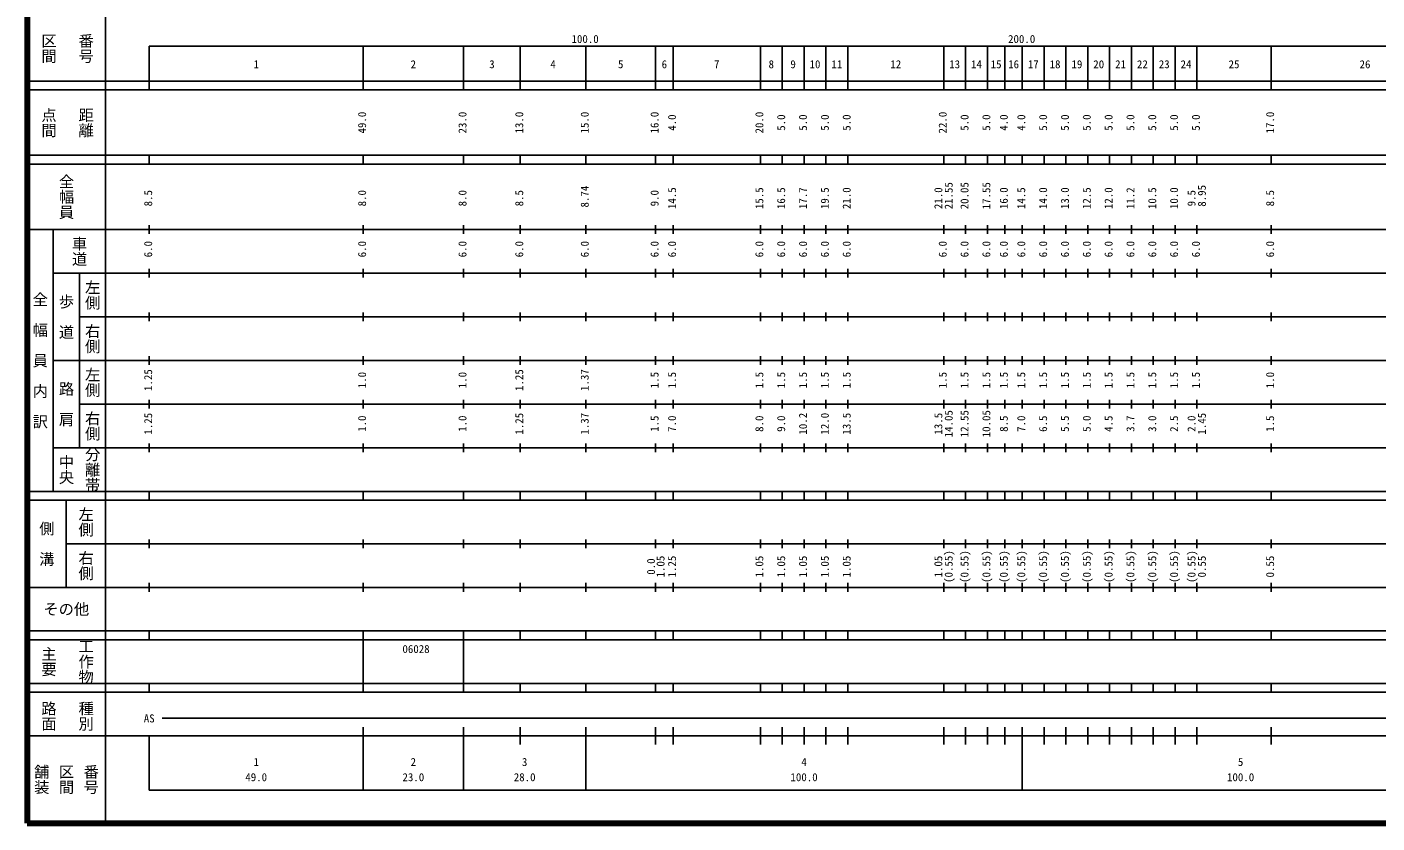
# Model space of a CAD drawing. Units: millimetres on the paper, enlarged 1000 times. Extents: x 40000 to 680000, y 20000 to 380000.
# Drawn here: x 40000 to 349244, y 20000 to 202409 of the extents above; entities that cross this region are included whole.
import ezdxf
from ezdxf.enums import TextEntityAlignment as Align

# ---------------------------------------------------------------- set-up
doc = ezdxf.new("R2010")
doc.units = ezdxf.units.MM
doc.header["$LTSCALE"] = 1000
doc.layers.add('M-TTL', color=2, linetype='Continuous', lineweight=140)
doc.layers.add('M-TTL-BAND', color=7, linetype='Continuous', lineweight=25)
doc.styles.add('@ＭＳ ゴシック', font='')
doc.styles.add('ＭＳ ゴシック', font='')
doc.styles.get('@ＭＳ ゴシック').set_extended_font_data('@MS Gothic')
doc.styles.get('ＭＳ ゴシック').set_extended_font_data('MS Gothic')

msp = doc.modelspace()

# ---------------------------------------------------------------- linework, layer by layer
at = {"layer": 'M-TTL'}
for p, q in [((40000, 380000), (40000, 20000)), ((40000, 20000), (680000, 20000))]:
    msp.add_line(p, q, dxfattribs=at)
at = {"layer": 'M-TTL-BAND'}
for p, q in [((58000, 370000), (58000, 20000)), ((68000, 198000), (579000, 198000)), ((68000, 198000), (68000, 188000)), ((117000, 188000), (117000, 198000)), ((140000, 188000), (140000, 198000)), ((153000, 188000), (153000, 198000)), ((168000, 188000), (168000, 198000)), ((184000, 188000), (184000, 198000)), ((188000, 188000), (188000, 198000)), ((208000, 188000), (208000, 198000)), ((213000, 188000), (213000, 198000)), ((218000, 188000), (218000, 198000)), ((223000, 188000), (223000, 198000)), ((228000, 188000), (228000, 198000)), ((250000, 188000), (250000, 198000)), ((255000, 188000), (255000, 198000)), ((260000, 188000), (260000, 198000)), ((264000, 188000), (264000, 198000)), ((268000, 188000), (268000, 198000)), ((273000, 188000), (273000, 198000)), ((278000, 188000), (278000, 198000)), ((283000, 188000), (283000, 198000)), ((288000, 188000), (288000, 198000)), ((293000, 188000), (293000, 198000)), ((298000, 188000), (298000, 198000)), ((303000, 188000), (303000, 198000)), ((308000, 188000), (308000, 198000)), ((325000, 188000), (325000, 198000)), ((40000, 190000), (579000, 190000)), ((40000, 188000), (579000, 188000)), ((40000, 173000), (579000, 173000)), ((40000, 171000), (579000, 171000)), ((68000, 171000), (68000, 173000)), ((117000, 171000), (117000, 173000)), ((140000, 171000), (140000, 173000)), ((153000, 171000), (153000, 173000)), ((168000, 171000), (168000, 173000)), ((184000, 171000), (184000, 173000)), ((188000, 171000), (188000, 173000)), ((208000, 171000), (208000, 173000)), ((213000, 171000), (213000, 173000)), ((218000, 171000), (218000, 173000)), ((223000, 171000), (223000, 173000)), ((228000, 171000), (228000, 173000)), ((250000, 171000), (250000, 173000)), ((255000, 171000), (255000, 173000)), ((260000, 171000), (260000, 173000)), ((264000, 171000), (264000, 173000)), ((268000, 171000), (268000, 173000)), ((273000, 171000), (273000, 173000)), ((278000, 171000), (278000, 173000)), ((283000, 171000), (283000, 173000)), ((288000, 171000), (288000, 173000)), ((293000, 171000), (293000, 173000)), ((298000, 171000), (298000, 173000)), ((303000, 171000), (303000, 173000)), ((308000, 171000), (308000, 173000)), ((325000, 171000), (325000, 173000)), ((40000, 156000), (579000, 156000)), ((46000, 96000), (46000, 156000)), ((68000, 155000), (68000, 157000)), ((117000, 155000), (117000, 157000)), ((140000, 155000), (140000, 157000)), ((153000, 155000), (153000, 157000)), ((168000, 155000), (168000, 157000)), ((184000, 155000), (184000, 157000)), ((188000, 155000), (188000, 157000)), ((208000, 155000), (208000, 157000)), ((213000, 155000), (213000, 157000)), ((218000, 155000), (218000, 157000)), ((223000, 155000), (223000, 157000)), ((228000, 155000), (228000, 157000)), ((250000, 155000), (250000, 157000)), ((255000, 155000), (255000, 157000)), ((260000, 155000), (260000, 157000)), ((264000, 155000), (264000, 157000)), ((268000, 155000), (268000, 157000)), ((273000, 155000), (273000, 157000)), ((278000, 155000), (278000, 157000)), ((283000, 155000), (283000, 157000)), ((288000, 155000), (288000, 157000)), ((293000, 155000), (293000, 157000)), ((298000, 155000), (298000, 157000)), ((303000, 155000), (303000, 157000)), ((308000, 155000), (308000, 157000)), ((325000, 155000), (325000, 157000)), ((46000, 146000), (579000, 146000)), ((52000, 146000), (52000, 106000)), ((68000, 145000), (68000, 147000)), ((117000, 145000), (117000, 147000)), ((140000, 145000), (140000, 147000)), ((153000, 145000), (153000, 147000)), ((168000, 145000), (168000, 147000)), ((184000, 145000), (184000, 147000)), ((188000, 145000), (188000, 147000)), ((208000, 145000), (208000, 147000)), ((213000, 145000), (213000, 147000)), ((218000, 145000), (218000, 147000)), ((223000, 145000), (223000, 147000)), ((228000, 145000), (228000, 147000)), ((250000, 145000), (250000, 147000)), ((255000, 145000), (255000, 147000)), ((260000, 145000), (260000, 147000)), ((264000, 145000), (264000, 147000)), ((268000, 145000), (268000, 147000)), ((273000, 145000), (273000, 147000)), ((278000, 145000), (278000, 147000)), ((283000, 145000), (283000, 147000)), ((288000, 145000), (288000, 147000)), ((293000, 145000), (293000, 147000)), ((298000, 145000), (298000, 147000)), ((303000, 145000), (303000, 147000)), ((308000, 145000), (308000, 147000)), ((325000, 145000), (325000, 147000)), ((68000, 135000), (68000, 137000)), ((117000, 135000), (117000, 137000)), ((140000, 135000), (140000, 137000)), ((153000, 135000), (153000, 137000)), ((168000, 135000), (168000, 137000)), ((184000, 135000), (184000, 137000)), ((188000, 135000), (188000, 137000)), ((208000, 135000), (208000, 137000)), ((213000, 135000), (213000, 137000)), ((218000, 135000), (218000, 137000)), ((223000, 135000), (223000, 137000)), ((228000, 135000), (228000, 137000)), ((250000, 135000), (250000, 137000)), ((255000, 135000), (255000, 137000)), ((260000, 135000), (260000, 137000)), ((264000, 135000), (264000, 137000)), ((268000, 135000), (268000, 137000)), ((273000, 135000), (273000, 137000)), ((278000, 135000), (278000, 137000)), ((283000, 135000), (283000, 137000)), ((288000, 135000), (288000, 137000)), ((293000, 135000), (293000, 137000)), ((298000, 135000), (298000, 137000)), ((303000, 135000), (303000, 137000)), ((308000, 135000), (308000, 137000)), ((325000, 135000), (325000, 137000)), ((52000, 136000), (579000, 136000)), ((68000, 125000), (68000, 127000)), ((117000, 125000), (117000, 127000)), ((140000, 125000), (140000, 127000)), ((153000, 125000), (153000, 127000)), ((168000, 125000), (168000, 127000)), ((184000, 125000), (184000, 127000)), ((188000, 125000), (188000, 127000)), ((208000, 125000), (208000, 127000)), ((213000, 125000), (213000, 127000)), ((218000, 125000), (218000, 127000)), ((223000, 125000), (223000, 127000)), ((228000, 125000), (228000, 127000)), ((250000, 125000), (250000, 127000)), ((255000, 125000), (255000, 127000)), ((260000, 125000), (260000, 127000)), ((264000, 125000), (264000, 127000)), ((268000, 125000), (268000, 127000)), ((273000, 125000), (273000, 127000)), ((278000, 125000), (278000, 127000)), ((283000, 125000), (283000, 127000)), ((288000, 125000), (288000, 127000)), ((293000, 125000), (293000, 127000)), ((298000, 125000), (298000, 127000)), ((303000, 125000), (303000, 127000)), ((308000, 125000), (308000, 127000)), ((325000, 125000), (325000, 127000)), ((46000, 126000), (579000, 126000)), ((52000, 116000), (579000, 116000)), ((68000, 115000), (68000, 117000)), ((117000, 115000), (117000, 117000)), ((140000, 115000), (140000, 117000)), ((153000, 115000), (153000, 117000)), ((168000, 115000), (168000, 117000)), ((184000, 115000), (184000, 117000)), ((188000, 115000), (188000, 117000)), ((208000, 115000), (208000, 117000)), ((213000, 115000), (213000, 117000)), ((218000, 115000), (218000, 117000)), ((223000, 115000), (223000, 117000)), ((228000, 115000), (228000, 117000)), ((250000, 115000), (250000, 117000)), ((255000, 115000), (255000, 117000)), ((260000, 115000), (260000, 117000)), ((264000, 115000), (264000, 117000)), ((268000, 115000), (268000, 117000)), ((273000, 115000), (273000, 117000)), ((278000, 115000), (278000, 117000)), ((283000, 115000), (283000, 117000)), ((288000, 115000), (288000, 117000)), ((293000, 115000), (293000, 117000)), ((298000, 115000), (298000, 117000)), ((303000, 115000), (303000, 117000)), ((308000, 115000), (308000, 117000)), ((325000, 115000), (325000, 117000)), ((46000, 106000), (579000, 106000)), ((68000, 105000), (68000, 107000)), ((117000, 105000), (117000, 107000)), ((140000, 105000), (140000, 107000)), ((153000, 105000), (153000, 107000)), ((168000, 105000), (168000, 107000)), ((184000, 105000), (184000, 107000)), ((188000, 105000), (188000, 107000)), ((208000, 105000), (208000, 107000)), ((213000, 105000), (213000, 107000)), ((218000, 105000), (218000, 107000)), ((223000, 105000), (223000, 107000)), ((228000, 105000), (228000, 107000)), ((250000, 105000), (250000, 107000)), ((255000, 105000), (255000, 107000)), ((260000, 105000), (260000, 107000)), ((264000, 105000), (264000, 107000)), ((268000, 105000), (268000, 107000)), ((273000, 105000), (273000, 107000)), ((278000, 105000), (278000, 107000)), ((283000, 105000), (283000, 107000)), ((288000, 105000), (288000, 107000)), ((293000, 105000), (293000, 107000)), ((298000, 105000), (298000, 107000)), ((303000, 105000), (303000, 107000)), ((308000, 105000), (308000, 107000)), ((325000, 105000), (325000, 107000)), ((40000, 96000), (579000, 96000)), ((68000, 94000), (68000, 96000)), ((117000, 94000), (117000, 96000)), ((140000, 94000), (140000, 96000)), ((153000, 94000), (153000, 96000)), ((168000, 94000), (168000, 96000)), ((184000, 94000), (184000, 96000)), ((188000, 94000), (188000, 96000)), ((208000, 94000), (208000, 96000)), ((213000, 94000), (213000, 96000)), ((218000, 94000), (218000, 96000)), ((223000, 94000), (223000, 96000)), ((228000, 94000), (228000, 96000)), ((250000, 94000), (250000, 96000)), ((255000, 94000), (255000, 96000)), ((260000, 94000), (260000, 96000)), ((264000, 94000), (264000, 96000)), ((268000, 94000), (268000, 96000)), ((273000, 94000), (273000, 96000)), ((278000, 94000), (278000, 96000)), ((283000, 94000), (283000, 96000)), ((288000, 94000), (288000, 96000)), ((293000, 94000), (293000, 96000)), ((298000, 94000), (298000, 96000)), ((303000, 94000), (303000, 96000)), ((308000, 94000), (308000, 96000)), ((325000, 94000), (325000, 96000)), ((40000, 94000), (579000, 94000)), ((49000, 94000), (49000, 74000)), ((49000, 84000), (579000, 84000)), ((68000, 83000), (68000, 85000)), ((117000, 83000), (117000, 85000)), ((140000, 83000), (140000, 85000)), ((153000, 83000), (153000, 85000)), ((168000, 83000), (168000, 85000)), ((184000, 83000), (184000, 85000)), ((188000, 83000), (188000, 85000)), ((208000, 83000), (208000, 85000)), ((213000, 83000), (213000, 85000)), ((218000, 83000), (218000, 85000)), ((223000, 83000), (223000, 85000)), ((228000, 83000), (228000, 85000)), ((250000, 83000), (250000, 85000)), ((255000, 83000), (255000, 85000)), ((260000, 83000), (260000, 85000)), ((264000, 83000), (264000, 85000)), ((268000, 83000), (268000, 85000)), ((273000, 83000), (273000, 85000)), ((278000, 83000), (278000, 85000)), ((283000, 83000), (283000, 85000)), ((288000, 83000), (288000, 85000)), ((293000, 83000), (293000, 85000)), ((298000, 83000), (298000, 85000)), ((303000, 83000), (303000, 85000)), ((308000, 83000), (308000, 85000)), ((325000, 83000), (325000, 85000)), ((68000, 73000), (68000, 75000)), ((117000, 73000), (117000, 75000)), ((140000, 73000), (140000, 75000)), ((153000, 73000), (153000, 75000)), ((168000, 73000), (168000, 75000)), ((184000, 73000), (184000, 75000)), ((188000, 73000), (188000, 75000)), ((208000, 73000), (208000, 75000)), ((213000, 73000), (213000, 75000)), ((218000, 73000), (218000, 75000)), ((223000, 73000), (223000, 75000)), ((228000, 73000), (228000, 75000)), ((250000, 73000), (250000, 75000)), ((255000, 73000), (255000, 75000)), ((260000, 73000), (260000, 75000)), ((264000, 73000), (264000, 75000)), ((268000, 73000), (268000, 75000)), ((273000, 73000), (273000, 75000)), ((278000, 73000), (278000, 75000)), ((283000, 73000), (283000, 75000)), ((288000, 73000), (288000, 75000)), ((293000, 73000), (293000, 75000)), ((298000, 73000), (298000, 75000)), ((303000, 73000), (303000, 75000)), ((308000, 73000), (308000, 75000)), ((325000, 73000), (325000, 75000)), ((40000, 74000), (579000, 74000)), ((40000, 64000), (579000, 64000)), ((40000, 62000), (579000, 62000)), ((68000, 62000), (68000, 64000)), ((117000, 62000), (117000, 64000)), ((117000, 52000), (117000, 62000)), ((140000, 62000), (140000, 64000)), ((140000, 52000), (140000, 62000)), ((153000, 62000), (153000, 64000)), ((168000, 62000), (168000, 64000)), ((184000, 62000), (184000, 64000)), ((188000, 62000), (188000, 64000)), ((208000, 62000), (208000, 64000)), ((213000, 62000), (213000, 64000)), ((218000, 62000), (218000, 64000)), ((223000, 62000), (223000, 64000)), ((228000, 62000), (228000, 64000)), ((250000, 62000), (250000, 64000)), ((255000, 62000), (255000, 64000)), ((260000, 62000), (260000, 64000)), ((264000, 62000), (264000, 64000)), ((268000, 62000), (268000, 64000)), ((273000, 62000), (273000, 64000)), ((278000, 62000), (278000, 64000)), ((283000, 62000), (283000, 64000)), ((288000, 62000), (288000, 64000)), ((293000, 62000), (293000, 64000)), ((298000, 62000), (298000, 64000)), ((303000, 62000), (303000, 64000)), ((308000, 62000), (308000, 64000)), ((325000, 62000), (325000, 64000)), ((40000, 52000), (579000, 52000)), ((40000, 50000), (579000, 50000)), ((68000, 50000), (68000, 52000)), ((117000, 50000), (117000, 52000)), ((140000, 50000), (140000, 52000)), ((153000, 50000), (153000, 52000)), ((168000, 50000), (168000, 52000)), ((184000, 50000), (184000, 52000)), ((188000, 50000), (188000, 52000)), ((208000, 50000), (208000, 52000)), ((213000, 50000), (213000, 52000)), ((218000, 50000), (218000, 52000)), ((223000, 50000), (223000, 52000)), ((228000, 50000), (228000, 52000)), ((250000, 50000), (250000, 52000)), ((255000, 50000), (255000, 52000)), ((260000, 50000), (260000, 52000)), ((264000, 50000), (264000, 52000)), ((268000, 50000), (268000, 52000)), ((273000, 50000), (273000, 52000)), ((278000, 50000), (278000, 52000)), ((283000, 50000), (283000, 52000)), ((288000, 50000), (288000, 52000)), ((293000, 50000), (293000, 52000)), ((298000, 50000), (298000, 52000)), ((303000, 50000), (303000, 52000)), ((308000, 50000), (308000, 52000)), ((325000, 50000), (325000, 52000)), ((71000, 44000), (565000, 44000)), ((117000, 27500), (117000, 42000)), ((140000, 27500), (140000, 42000)), ((153000, 38000), (153000, 42000)), ((168000, 27500), (168000, 42000)), ((184000, 38000), (184000, 42000)), ((188000, 38000), (188000, 42000)), ((208000, 38000), (208000, 42000)), ((213000, 38000), (213000, 42000)), ((218000, 38000), (218000, 42000)), ((223000, 38000), (223000, 42000)), ((228000, 38000), (228000, 42000)), ((250000, 38000), (250000, 42000)), ((255000, 38000), (255000, 42000)), ((260000, 38000), (260000, 42000)), ((264000, 38000), (264000, 42000)), ((268000, 27500), (268000, 42000)), ((273000, 38000), (273000, 42000)), ((278000, 38000), (278000, 42000)), ((283000, 38000), (283000, 42000)), ((288000, 38000), (288000, 42000)), ((293000, 38000), (293000, 42000)), ((298000, 38000), (298000, 42000)), ((303000, 38000), (303000, 42000)), ((308000, 38000), (308000, 42000)), ((325000, 38000), (325000, 42000)), ((40000, 40000), (579000, 40000)), ((68000, 40000), (68000, 27500)), ((68000, 27500), (579000, 27500))]:
    msp.add_line(p, q, dxfattribs=at)

# ---------------------------------------------------------------- texts
at = {"layer": 'M-TTL-BAND', "style": '@ＭＳ ゴシック'}
for s, p in [('区間', (45000, 197500)), ('番号', (53500, 197500)), ('点間', (45000, 180500)), ('距離', (53500, 180500)), ('全幅員', (49000, 163500)), ('車道', (52000, 151000)), ('左側', (55000, 141000)), ('全\u3000幅\u3000員\u3000内\u3000訳', (43000, 126000)), ('歩\u3000道', (49000, 136000)), ('右側', (55000, 131000)), ('左側', (55000, 121000)), ('路\u3000肩', (49000, 116000)), ('右側', (55000, 111000)), ('分離帯', (55000, 101000)), ('中央', (49000, 101000)), ('左側', (53500, 89000)), ('側\u3000溝', (44500, 84000)), ('右側', (53500, 79000)), ('主要', (45000, 57000)), ('工作物', (53500, 57000)), ('路面', (45000, 44500)), ('種別', (53500, 44500)), ('舗装', (43333, 30000)), ('区間', (49000, 30000)), ('番号', (54667, 30000))]:
    msp.add_text(s, height=2566, rotation=270, dxfattribs=at).set_placement(p, align=Align.MIDDLE_CENTER)
at = {"layer": 'M-TTL-BAND', "style": 'ＭＳ ゴシック'}
for s, p in [('100.0', (167844, 198195)), ('200.0', (267844, 198195)), ('1', (92500, 192405)), ('2', (128500, 192405)), ('3', (146500, 192405)), ('4', (160500, 192405)), ('5', (176000, 192405)), ('6', (186000, 192405)), ('7', (198000, 192405)), ('8', (210500, 192405)), ('9', (215500, 192405)), ('10', (220500, 192405)), ('11', (225500, 192405)), ('12', (239000, 192405)), ('13', (252500, 192405)), ('14', (257500, 192405)), ('15', (262000, 192405)), ('16', (266000, 192405)), ('17', (270500, 192405)), ('18', (275500, 192405)), ('19', (280500, 192405)), ('20', (285500, 192405)), ('21', (290500, 192405)), ('22', (295500, 192405)), ('23', (300500, 192405)), ('24', (305500, 192405)), ('25', (316500, 192405)), ('26', (346500, 192405)), ('AS', (68000, 42500)), ('1', (92500, 32523)), ('2', (128500, 32523)), ('3', (154000, 32523)), ('4', (218000, 32523)), ('5', (318000, 32523)), ('49.0', (92500, 29033)), ('23.0', (128500, 29033)), ('28.0', (154000, 29033)), ('100.0', (218000, 29033)), ('100.0', (318000, 29033))]:
    msp.add_text(s, height=1833, dxfattribs=at).set_placement(p, align=Align.BOTTOM_CENTER)
for s, p in [('49.0', (118218, 180500)), ('23.0', (141218, 180500)), ('13.0', (154218, 180500)), ('15.0', (169218, 180500)), ('16.0', (185218, 180500)), ('20.0', (209218, 180500)), ('22.0', (251218, 180500)), ('17.0', (326218, 180500)), ('4.0', (189218, 180500)), ('5.0', (214218, 180500)), ('5.0', (219218, 180500)), ('5.0', (224218, 180500)), ('5.0', (229218, 180500)), ('5.0', (256218, 180500)), ('5.0', (261218, 180500)), ('4.0', (265218, 180500)), ('4.0', (269218, 180500)), ('5.0', (274218, 180500)), ('5.0', (279218, 180500)), ('5.0', (284218, 180500)), ('5.0', (289218, 180500)), ('5.0', (294218, 180500)), ('5.0', (299218, 180500)), ('5.0', (304218, 180500)), ('5.0', (309218, 180500)), ('8.5', (69218, 163174)), ('8.0', (118218, 163174)), ('8.0', (141218, 163174)), ('8.5', (154218, 163174)), ('8.74', (169218, 163544)), ('9.0', (185218, 163174)), ('14.5', (189218, 163174)), ('15.5', (209218, 163174)), ('16.5', (214218, 163174)), ('17.7', (219218, 163174)), ('19.5', (224218, 163174)), ('21.0', (229218, 163174)), ('21.0', (250218, 163174)), ('21.55', (252588, 163741)), ('20.05', (256218, 163741)), ('17.55', (261218, 163741)), ('16.0', (265218, 163174)), ('14.5', (269218, 163174)), ('14.0', (274218, 163174)), ('13.0', (279218, 163174)), ('12.5', (284218, 163174)), ('12.0', (289218, 163174)), ('11.2', (294218, 163174)), ('10.5', (299218, 163174)), ('10.0', (304218, 163174)), ('9.5', (308218, 163174)), ('8.95', (310588, 163718)), ('8.5', (326218, 163174)), ('6.0', (69218, 151500)), ('6.0', (118218, 151500)), ('6.0', (141218, 151500)), ('6.0', (154218, 151500)), ('6.0', (169218, 151500)), ('6.0', (185218, 151500)), ('6.0', (189218, 151500)), ('6.0', (209218, 151500)), ('6.0', (214218, 151500)), ('6.0', (219218, 151500)), ('6.0', (224218, 151500)), ('6.0', (229218, 151500)), ('6.0', (251218, 151500)), ('6.0', (256218, 151500)), ('6.0', (261218, 151500)), ('6.0', (265218, 151500)), ('6.0', (269218, 151500)), ('6.0', (274218, 151500)), ('6.0', (279218, 151500)), ('6.0', (284218, 151500)), ('6.0', (289218, 151500)), ('6.0', (294218, 151500)), ('6.0', (299218, 151500)), ('6.0', (304218, 151500)), ('6.0', (309218, 151500)), ('6.0', (326218, 151500)), ('1.25', (69218, 121500)), ('1.25', (154218, 121500)), ('1.37', (169218, 121500)), ('1.0', (118218, 121500)), ('1.0', (141218, 121500)), ('1.5', (185218, 121500)), ('1.5', (189218, 121500)), ('1.5', (209218, 121500)), ('1.5', (214218, 121500)), ('1.5', (219218, 121500)), ('1.5', (224218, 121500)), ('1.5', (229218, 121500)), ('1.5', (251218, 121500)), ('1.5', (256218, 121500)), ('1.5', (261218, 121500)), ('1.5', (265218, 121500)), ('1.5', (269218, 121500)), ('1.5', (274218, 121500)), ('1.5', (279218, 121500)), ('1.5', (284218, 121500)), ('1.5', (289218, 121500)), ('1.5', (294218, 121500)), ('1.5', (299218, 121500)), ('1.5', (304218, 121500)), ('1.5', (309218, 121500)), ('1.0', (326218, 121500)), ('14.05', (252588, 111500)), ('12.55', (256218, 111500)), ('10.05', (261218, 111500)), ('1.25', (69218, 111500)), ('1.0', (118218, 111500)), ('1.0', (141218, 111500)), ('1.25', (154218, 111500)), ('1.37', (169218, 111500)), ('1.5', (185218, 111500)), ('7.0', (189218, 111500)), ('8.0', (209218, 111500)), ('9.0', (214218, 111500)), ('10.2', (219218, 111500)), ('12.0', (224218, 111500)), ('13.5', (229218, 111500)), ('13.5', (250218, 111500)), ('8.5', (265218, 111500)), ('7.0', (269218, 111500)), ('6.5', (274218, 111500)), ('5.5', (279218, 111500)), ('5.0', (284218, 111500)), ('4.5', (289218, 111500)), ('3.7', (294218, 111500)), ('3.0', (299218, 111500)), ('2.5', (304218, 111500)), ('2.0', (308218, 111500)), ('1.45', (310588, 111500)), ('1.5', (326218, 111500)), ('0.0', (184403, 78764)), ('1.05', (186588, 78764)), ('1.25', (189218, 78764)), ('1.05', (209218, 78764)), ('1.05', (214218, 78764)), ('1.05', (219218, 78764)), ('1.05', (224218, 78764)), ('1.05', (229218, 78764)), ('1.05', (250218, 78764)), ('(0.55)', (252588, 78764)), ('(0.55)', (256218, 78764)), ('(0.55)', (261218, 78764)), ('(0.55)', (265218, 78764)), ('(0.55)', (269218, 78764)), ('(0.55)', (274218, 78764)), ('(0.55)', (279218, 78764)), ('(0.55)', (284218, 78764)), ('(0.55)', (289218, 78764)), ('(0.55)', (294218, 78764)), ('(0.55)', (299218, 78764)), ('(0.55)', (304218, 78764)), ('(0.55)', (308218, 78764)), ('0.55', (310588, 78764)), ('0.55', (326218, 78764))]:
    msp.add_text(s, height=1833, rotation=90, dxfattribs=at).set_placement(p, align=Align.BOTTOM_CENTER)
msp.add_text('その他', height=2566, dxfattribs=at).set_placement((49000, 69000), align=Align.MIDDLE_CENTER)
msp.add_text('06028', height=1833, dxfattribs=at).set_placement((126000, 58405), align=Align.BOTTOM_LEFT)

doc.saveas('drawing.dxf')
